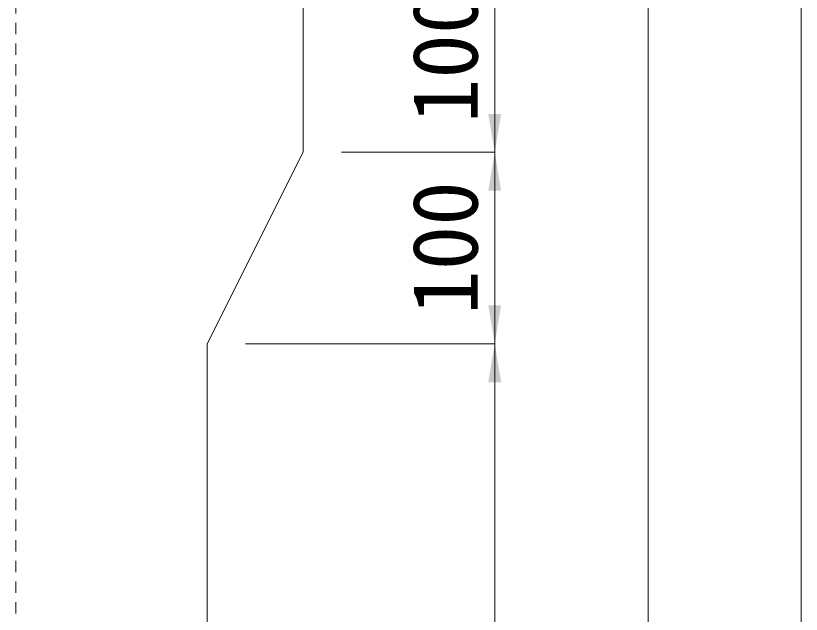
# Model space of a CAD drawing. Units: millimetres at full size, sheet at 1:20. Extents: x 77366 to 95666, y -7115 to 5664.
# Drawn here: x 79788.5 to 80198.5, y -3105.9 to -2793.6 of the extents above; entities that cross this region are included whole.
import ezdxf
from ezdxf.enums import TextEntityAlignment as Align

# ---------------------------------------------------------------- set-up
doc = ezdxf.new("R2010")
doc.units = ezdxf.units.MM
doc.header["$LTSCALE"] = 20
doc.linetypes.add('USER1', pattern=[0.54, 0.3, -0.24])
doc.layers.add('寸法線', color=7, linetype='Continuous', lineweight=13)
doc.layers.add('本体', color=2, linetype='Continuous', lineweight=20)
doc.styles.add('ＭＳ ゴシック', font='')
doc.styles.get('ＭＳ ゴシック').set_extended_font_data('MS Gothic')

# ---------------------------------------------------------------- blocks, each defined once
blk = doc.blocks.new('filled_arrow')
at = {"color": 0, "linetype": 'Continuous', "lineweight": -2}
blk.add_solid([(7.5, 1.25), (0, 0), (7.5, -1.25)], dxfattribs=at)

msp = doc.modelspace()

# ---------------------------------------------------------------- linework, layer by layer
at = {"layer": '寸法線'}
for p, q in [((80198.48, -2494.79), (80198.48, -3794.79)), ((80038.48, -2764.79), (80038.48, -2864.79)), ((80118.48, -3794.79), (80118.48, -2764.79)), ((79958.48, -2864.79), (80038.48, -2864.79)), ((79958.48, -2864.79), (80038.48, -2864.79)), ((80038.48, -2864.79), (80038.48, -2964.79)), ((79908.48, -2964.79), (80038.48, -2964.79)), ((79908.48, -2964.79), (80038.48, -2964.79)), ((80038.48, -2964.79), (80038.48, -3794.79))]:
    msp.add_line(p, q, dxfattribs=at)
at = {"layer": '本体', "linetype": 'USER1', "lineweight": 9}
msp.add_line((79788.48, -2764.79), (79788.48, -3794.79), dxfattribs=at)
at = {"layer": '本体'}
for p, q in [((79938.48, -2764.79), (79938.48, -2864.79)), ((79938.48, -2864.79), (79888.48, -2964.79)), ((79888.48, -2964.79), (79888.48, -3794.79))]:
    msp.add_line(p, q, dxfattribs=at)

# ---------------------------------------------------------------- block references
at = {"layer": '寸法線', "xscale": 2.67, "yscale": 2.67}
for p, rotation in [((80038.48, -2864.79), 90), ((80038.48, -2864.79), 270), ((80038.48, -2964.79), 90), ((80038.48, -2964.79), 270)]:
    msp.add_blockref('filled_arrow', p, dxfattribs=dict(at, rotation=rotation))

# ---------------------------------------------------------------- texts
at = {"layer": '寸法線', "style": 'ＭＳ ゴシック'}
for p in [(80012.48, -2814.79), (80012.48, -2914.79)]:
    msp.add_text('100', height=34.18, rotation=90, dxfattribs=at).set_placement(p, align=Align.MIDDLE_CENTER)

doc.saveas('drawing.dxf')
